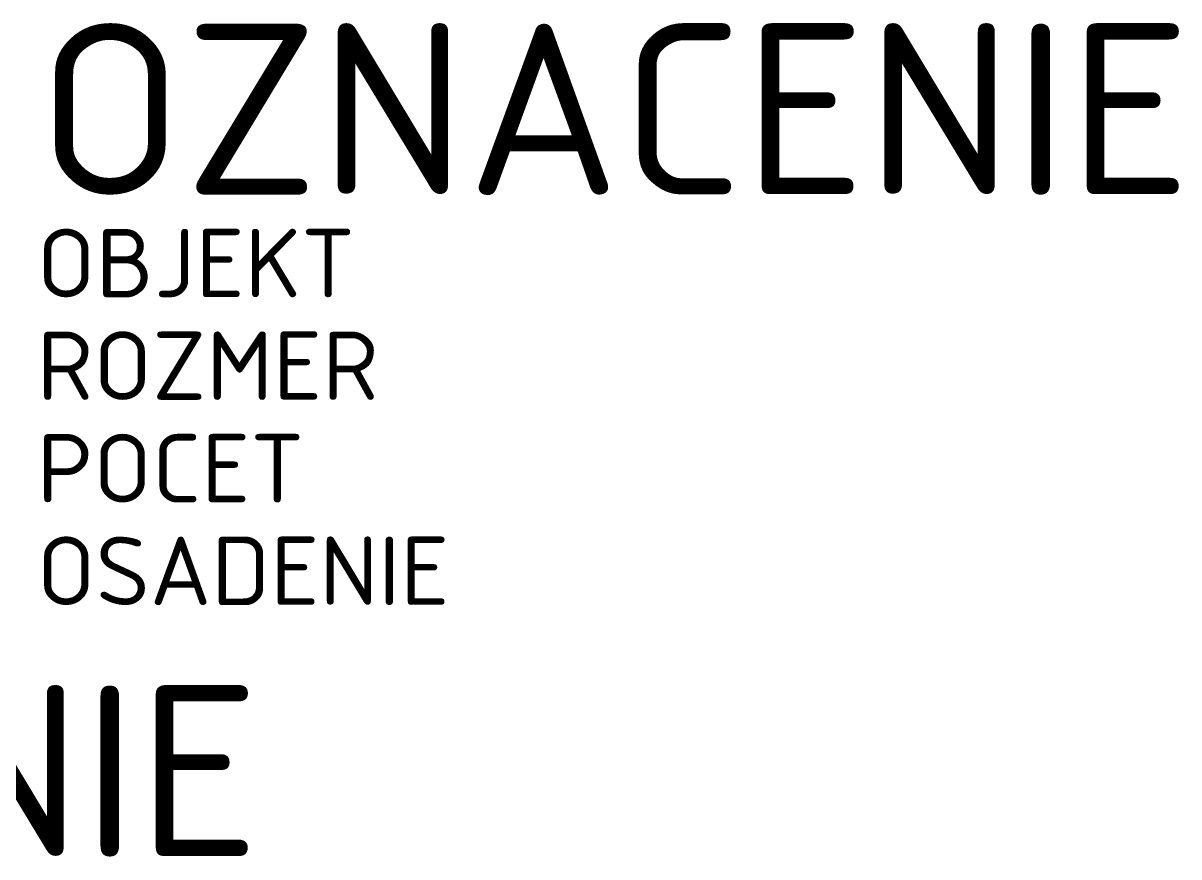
# Model space of a CAD drawing. Header units: metres. Extents: x -8.6 to 22.2, y 3.5 to 17.8.
# Drawn here: x 5.28 to 22.17, y 3.5 to 15.69 of the extents above; entities that cross this region are included whole.
import ezdxf
from ezdxf.enums import TextEntityAlignment as Align

# ---------------------------------------------------------------- set-up
doc = ezdxf.new("R2010")
doc.units = ezdxf.units.M
doc.layers.get('Defpoints').update_dxf_attribs({"color": 140, "lineweight": 5})
doc.styles.get("Standard").update_dxf_attribs({"font": 'isocpeur.ttf'})

msp = doc.modelspace()

# ---------------------------------------------------------------- texts
msp.add_attdef('OZNACENIE', (5.48179, 13.177457), '146-LOOKSMER', height=2.5)
msp.add_attdef('STANICENIE', text='', height=2.5).set_placement((0, 6), align=Align.TOP_CENTER)
at = {"layer": 'Defpoints'}
for tag, p, s in [('OBJEKT', (5.48179, 11.677457), 'Jestvujúci'), ('ROZMER', (5.48179, 10.177457), '630/900/1260'), ('POCET', (5.48179, 8.677457), ''), ('OSADENIE', (5.48179, 7.177457), '')]:
    msp.add_attdef(tag, p, s, height=1, dxfattribs=at)

doc.saveas('drawing.dxf')
